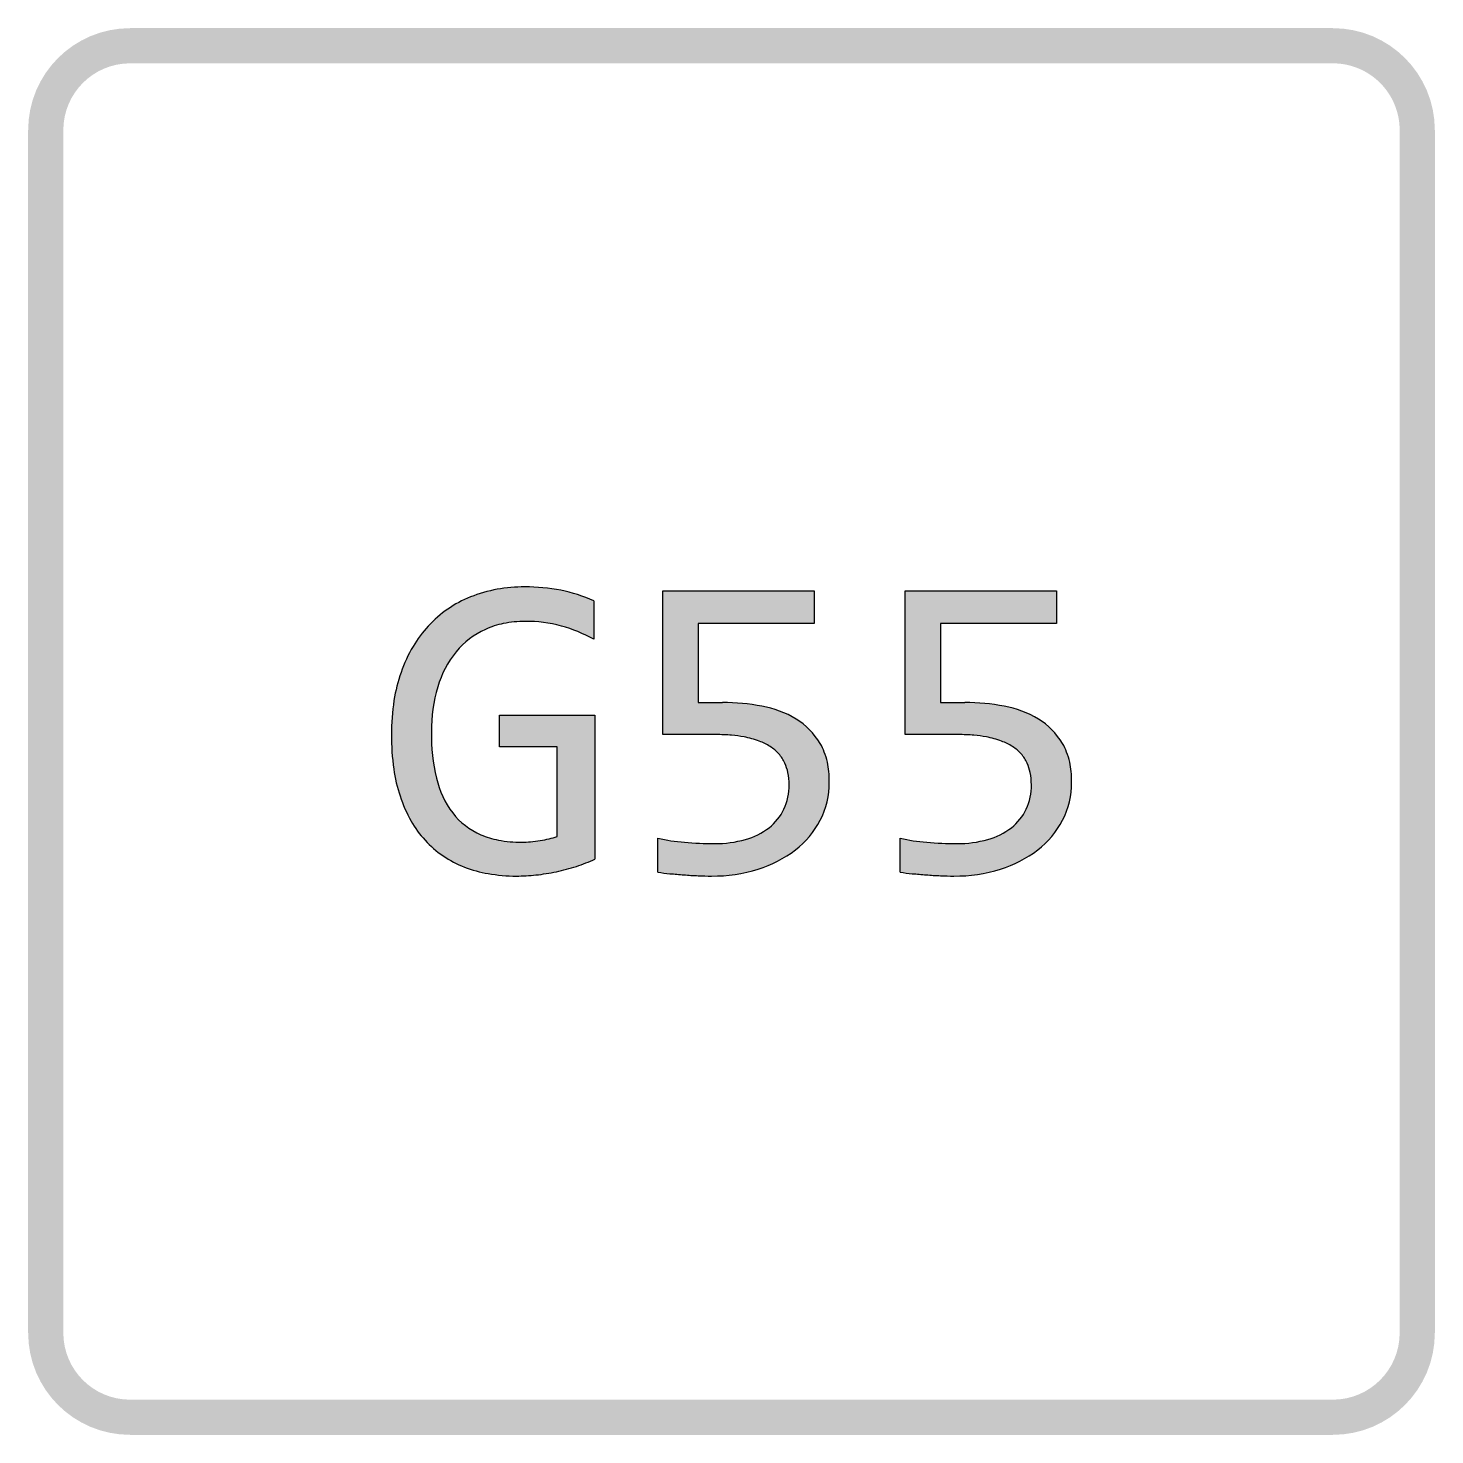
# Model space of a CAD drawing. Header units: millimetres. Extents: x -100 to 100, y -100 to 100.
import ezdxf

# ---------------------------------------------------------------- set-up
doc = ezdxf.new("R2010")
doc.units = ezdxf.units.MM
doc.layers.get('0').update_dxf_attribs({"color": 178, "lineweight": 25, "true_color": 0x000000})

msp = doc.modelspace()

# ---------------------------------------------------------------- hatches: boundary and pattern name
h = msp.add_hatch(color=256)
edge = h.paths.add_edge_path(flags=0)
edge.add_line((100, -85.50000000000003), (100, 85.49999999999997))
edge.add_arc((85.49999999999997, 85.49999999999997), 14.5, 0, 90)
edge.add_line((85.49999999999997, 99.99999999999997), (-85.50000000000003, 100))
edge.add_arc((-85.50000000000003, 85.49999999999997), 14.5, 90, 180)
edge.add_line((-100, 85.49999999999997), (-100, -85.50000000000003))
edge.add_arc((-85.50000000000003, -85.50000000000003), 14.5, 180, 270)
edge.add_line((-85.50000000000003, -100), (85.49999999999997, -100))
edge.add_arc((85.49999999999997, -85.50000000000003), 14.5, 270, 360)
edge = h.paths.add_edge_path(flags=0)
edge.add_arc((-85.50000000000003, 85.49999999999997), 9.5, 90.00000000000001, 180)
edge.add_line((-95.00000000000003, 85.49999999999997), (-95.00000000000003, -85.50000000000003))
edge.add_arc((-85.50000000000003, -85.50000000000003), 9.5, 180, 270)
edge.add_line((-85.50000000000003, -95.00000000000003), (85.49999999999997, -95.00000000000003))
edge.add_arc((85.49999999999997, -85.50000000000003), 9.5, 270, 360)
edge.add_line((94.99999999999997, -85.50000000000003), (94.99999999999997, 85.49999999999997))
edge.add_arc((85.49999999999997, 85.49999999999997), 9.5, 0, 90.00000000000001)
edge.add_line((85.49999999999997, 94.99999999999997), (-85.50000000000003, 94.99999999999997))
h = msp.add_hatch(color=256)
edge = h.paths.add_edge_path(flags=0)
edge.add_line((24.6751338944147, 20), (46.22065799540934, 20))
edge.add_line((46.22065799540934, 20), (46.22065799540934, 15.34812547819434))
edge.add_line((46.22065799540934, 15.34812547819434), (29.69426166794186, 15.34812547819434))
edge.add_line((29.69426166794186, 15.34812547819434), (29.69426166794186, 4.116296863045143))
edge.add_line((29.69426166794186, 4.116296863045143), (33.18316755929609, 4.116296863045143))
edge.add_arc((33.24051018248705, -25.67103533203852), 29.78738738924081, 79.27504819827169, 90.11029810306582, ccw=False)
edge.add_arc((36.2376073280625, -10.55806529446788), 14.3812782565277, 59.04614362563609, 79.80215599587348, ccw=False)
edge.add_arc((38.41377606075983, -6.782390402030449), 10.02430735001768, 30.372859920093617, 58.61308195807669, ccw=False)
edge.add_arc((40.25575944300245, -5.759682423741102), 7.918174952786675, 20.979130368546294, 30.72748661559939, ccw=False)
edge.add_arc((38.36879561629436, -6.483231490656295), 9.939104376477346, 12.280246152394284, 20.97913036854669, ccw=False)
edge.add_arc((36.85255765618435, -6.813277266081838), 11.49084783644578, 5.6841273142262025, 12.280246152395023, ccw=False)
edge.add_arc((32.89340971107939, -7.207345065034431), 15.46955891937203, 0, 5.684127314224895, ccw=False)
edge.add_arc((36.89037656078691, -7.346031282783448), 11.47343029193634, -27.390039466198687, 0.6925852396237815, ccw=False)
edge.add_arc((35.63338221542121, -6.599878857434295), 12.93304806874297, 307.70268137288423, 332.2368000833363, ccw=False)
edge.add_arc((33.27543894243557, -3.444998560069131), 16.87132739510133, 287.08795615246606, 307.4859496921567, ccw=False)
edge.add_arc((31.80385721446848, 1.024193335620193), 21.57583676718522, 269.5179690095391, 287.33596903342215, ccw=False)
edge.add_arc((31.69565337836082, 22.37627408560755), 42.92721656535756, 267.3481816046931, 269.9021488341675, ccw=False)
edge.add_arc((32.6575307580181, 45.48374418487688), 66.05453302811354, 265.673488966381, 267.4420804618245, ccw=False)
edge.add_arc((35.39426733542918, 81.80969990648634), 102.483432283938, 264.57229068283135, 265.6799164727604, ccw=False)
edge.add_arc((28.22825847247877, 7.27481266033519), 27.60503000365958, 261.12890280301366, 264.74589185615343, ccw=False)
edge.add_line((23.97123182861515, -20), (23.97123182861515, -15.16449885233359))
edge.add_arc((29.75959398948924, 9.88525687659222), 25.709830777045, 256.9887728694857, 265.518902605404)
edge.add_arc((32.0309414636246, 34.04204147672949), 49.9716552173392, 265.086608854138, 270.0227729746432)
edge.add_arc((32.25138198163732, -0.4586840091810824), 15.47222596791699, 269.257209010789, 285.7756744217497)
edge.add_arc((33.80204299334932, -5.86667206167945), 9.846381533824157, 285.6478075361008, 307.4822948180549)
edge.add_arc((35.29541237756138, -7.907942691817022), 7.318031953164944, 307.9293256480385, 334.5887469622059)
edge.add_arc((34.64822455171164, -7.699179327431023), 7.992685212909277, 335.2278393344883, 360.8930985006514)
edge.add_arc((33.59743233447564, -7.574598316755917), 9.042506456649082, 0, 11.08423771015279)
edge.add_arc((36.59758162354981, -6.986849502967926), 5.985327295258393, 11.08423771015243, 24.71920571554167)
edge.add_arc((37.22195599864497, -6.699415769187101), 5.297968937783454, 24.71920571554165, 41.50958822032143)
edge.add_arc((36.8790519078672, -7.002893996795295), 5.755879682475404, 41.5095882203213, 57.61362745401864)
edge.add_arc((35.56679109210044, -9.071773661292415), 8.205837134099115, 57.6136274540186, 69.8315721896927)
edge.add_arc((33.74645888073684, -14.02771722040638), 13.48551382125063, 69.8315721896923, 79.35520753241053)
edge.add_arc((33.03145038857402, -17.83188087997506), 17.35628871688172, 79.35520753241086, 85.24396029147252)
edge.add_arc((32.26503442999218, -27.04364062410116), 26.59987627827103, 85.24396029147196, 89.99999999999962)
edge.add_line((32.26503442999235, -0.4437643458301359), (24.6751338944147, -0.4437643458301466))
edge.add_line((24.6751338944147, -0.4437643458301466), (24.6751338944147, 20))
edge = h.paths.add_edge_path(flags=0)
edge.add_line((-19.59479724560061, 18.56159143075746), (-19.59479724560061, 13.14460596786535))
edge.add_arc((-30.31153350035709, -6.809122433495608), 22.64949697166121, 61.76067110275786, 74.30760279381708)
edge.add_arc((-29.15428567224663, -3.41307915407997), 19.06803130651919, 74.89528594092697, 90.5190058394567)
edge.add_arc((-29.32700841622037, -0.2330153068517227), 15.88718516148064, 89.99999999999991, 101.3099324740201)
edge.add_arc((-30.1666322407748, 3.965103815920655), 11.60592689599997, 101.3099324740203, 114.5504523892075)
edge.add_arc((-30.24907761438688, 4.003193817123808), 11.53717651514018, 114.2566227492785, 140.6163854565871)
edge.add_arc((-27.85941086457525, 2.242280030604366), 14.50233326051333, 141.2296773335981, 163.5442670202329)
edge.add_arc((-21.07102298772175, 0.1661496623532428), 21.60088328948844, 163.3635994008056, 180.6436648660336)
edge.add_arc((-15.74315106159138, -0.4016354246365768), 26.92935488932543, 179.3082379947867, 193.4306404174376)
edge.add_arc((-29.02027072398372, -3.638088447387961), 13.26377056294207, 193.1537855122562, 216.8020480144541)
edge.add_arc((-31.66435894112362, -5.403438349893078), 10.0905251348797, 217.769732855196, 246.754368953625)
edge.add_arc((-31.11953694535886, -4.391416889560251), 11.23587451899686, 246.2384305274355, 259.5893198404472)
edge.add_arc((-29.8166794185157, 2.699850506543349), 18.44583367410265, 259.5893198404473, 270)
edge.add_arc((-29.86651230217853, -1.832289695163906), 13.91378271211939, 270.2052080356695, 275.380196695757)
edge.add_arc((-30.39521486865641, 4.452308084676222), 20.22036447053827, 275.2019734567506, 279.0480592410527)
edge.add_arc((-29.75695825894832, 0.5736206750014787), 16.28957906330449, 278.9765128925067, 283.6433520555341)
edge.add_arc((-28.19007357520295, -5.684290537536116), 9.838765982280893, 283.3721440769829, 290.1703035602781)
edge.add_line((-24.79755164498853, -14.91966335118592), (-24.79755164498853, -2.188217291507272))
edge.add_line((-24.79755164498853, -2.188217291507272), (-32.96893649579189, -2.188217291507272))
edge.add_line((-32.96893649579189, -2.188217291507272), (-32.96893649579189, 2.310635042081103))
edge.add_line((-32.96893649579189, 2.310635042081103), (-19.41117061973986, 2.310635042081103))
edge.add_line((-19.41117061973986, 2.310635042081103), (-19.41117061973986, -18.13312930374905))
edge.add_arc((-29.73191539927659, 4.236283393107602), 24.63551089802333, 288.1484252080292, 294.7675394987216, ccw=False)
edge.add_arc((-30.36514511108935, 6.050697885173015), 26.55692674739492, 281.8654487839414, 288.2273348804553, ccw=False)
edge.add_arc((-30.86682503640486, 8.283094133329012), 28.84479387795395, 276.10973521222735, 281.9289096505361, ccw=False)
edge.add_arc((-30.63213118174859, 5.785368992139173), 26.3362969820413, 270.1095187529431, 276.1803961764531, ccw=False)
edge.add_arc((-30.58179035960212, 3.000798925852319), 23.55167880343457, 260.13419305691565, 269.99999999999994, ccw=False)
edge.add_arc((-31.63145323251228, -3.034762593381025), 17.42552217801139, 248.6595281117607, 260.13419305691565, ccw=False)
edge.add_arc((-32.6942850080052, -5.485529462914837), 14.75634536925008, 222.5024705928532, 249.0404377275427, ccw=False)
edge.add_arc((-32.63388288820003, -5.44394901656112), 14.82897286424869, 209.4437235998888, 222.4632382618401, ccw=False)
edge.add_arc((-28.17448893396226, -2.926724205409872), 19.94977506595184, 198.2250751113544, 209.4437235998888, ccw=False)
edge.add_arc((-26.03587057533504, -2.222544989764241), 22.2013427090851, 188.0878799745381, 198.2250751113545, ccw=False)
edge.add_arc((-13.51852530320601, -0.4437643458301483), 34.84444332724541, 180, 188.087879974538, ccw=False)
edge.add_arc((-16.8104172676437, -0.4437643458301772), 31.55255136280772, 171.1344872432035, 180, ccw=False)
edge.add_arc((-26.05455624583975, 0.9981290823113795), 22.1966354746479, 160.5599651718239, 171.1344872432036, ccw=False)
edge.add_arc((-26.77524434979884, 1.252489589591063), 21.4323772651063, 149.6447060899724, 160.5599651718239, ccw=False)
edge.add_arc((-30.66189764533107, 3.528700894613301), 16.92824452452432, 137.3579059707166, 149.6447060899721, ccw=False)
edge.add_arc((-31.00846590100086, 3.840530062009123), 16.46207168714001, 111.77709058344601, 137.3391473680049, ccw=False)
edge.add_arc((-29.63494477894949, 0.198178354550155), 20.35419695636977, 89.30546068878482, 111.5637145203348, ccw=False)
edge.add_arc((-29.27852603116074, -6.199181334096526), 26.7502861106411, 79.19117263000078, 90.23494566952871, ccw=False)
edge.add_arc((-28.10046017418621, 0.3040740879590764), 20.14157991264089, 65.02051476663968, 79.01364424655623, ccw=False)
edge = h.paths.add_edge_path(flags=0)
edge.add_arc((-1.559842010417897, -7.20734506503441), 15.46955891936969, 0, 5.684127314225577, ccw=False)
edge.add_arc((2.437124839287385, -7.346031282783473), 11.47343029193624, -27.390039466198914, 0.6925852396242931, ccw=False)
edge.add_arc((1.180130493921496, -6.599878857434215), 12.93304806874309, 307.70268137288434, 332.2368000833362, ccw=False)
edge.add_arc((-1.177812779064037, -3.444998560069225), 16.87132739510124, 287.0879561524662, 307.48594969215685, ccw=False)
edge.add_arc((-2.649394507031016, 1.024193335619799), 21.57583676718481, 269.51796900953883, 287.33596903342215, ccw=False)
edge.add_arc((-2.757598343139446, 22.3762740856062), 42.9272165653562, 267.3481816046939, 269.90214883416843, ccw=False)
edge.add_arc((-1.795720963481738, 45.48374418487155), 66.05453302810821, 265.6734889663809, 267.4420804618245, ccw=False)
edge.add_arc((0.9410156139279717, 81.8096999064661), 102.4834322839177, 264.5722906828311, 265.6799164727604, ccw=False)
edge.add_arc((-6.224993249021212, 7.274812660332227), 27.60503000365659, 261.12890280301343, 264.74589185615366, ccw=False)
edge.add_line((-10.48201989288448, -20), (-10.48201989288447, -15.16449885233359))
edge.add_arc((-4.693657732010346, 9.885256876592145), 25.70983077704494, 256.9887728694856, 265.5189026054039)
edge.add_arc((-2.422310257875066, 34.04204147672819), 49.97165521733789, 265.0866088541379, 270.0227729746433)
edge.add_arc((-2.201869739862286, -0.4586840091812903), 15.4722259679168, 269.257209010789, 285.7756744217499)
edge.add_arc((-0.6512087281501975, -5.866672061679692), 9.8463815338239, 285.6478075361005, 307.4822948180553)
edge.add_arc((0.8421606560617461, -7.907942691817015), 7.318031953164954, 307.9293256480385, 334.5887469622059)
edge.add_arc((0.1949728302121381, -7.699179327431058), 7.992685212909154, 335.2278393344882, 360.893098500651)
edge.add_arc((-0.8558193870243738, -7.574598316755923), 9.042506456649468, 0, 11.08423771015246)
edge.add_arc((2.144329902050191, -6.986849502967917), 5.985327295258395, 11.08423771015243, 24.71920571554162)
edge.add_arc((2.768704277145374, -6.699415769187075), 5.29796893778342, 24.71920571554158, 41.50958822032146)
edge.add_arc((2.425800186367634, -7.002893996795245), 5.755879682475334, 41.50958822032131, 57.61362745401872)
edge.add_arc((1.113539370600633, -9.071773661292795), 8.20583713409954, 57.61362745401882, 69.83157218969248)
edge.add_arc((-0.7067928407627182, -14.02771722040634), 13.48551382125057, 69.83157218969258, 79.3552075324107)
edge.add_arc((-1.421801332925619, -17.83188087997474), 17.3562887168814, 79.35520753241056, 85.24396029147229)
edge.add_arc((-2.188217291507298, -27.0436406241014), 26.59987627827125, 85.24396029147226, 89.99999999999994)
edge.add_line((-2.188217291507267, -0.4437643458301537), (-9.778117827084927, -0.4437643458301466))
edge.add_line((-9.778117827084927, -0.4437643458301466), (-9.778117827084927, 20))
edge.add_line((-9.778117827084927, 20), (11.76740627390971, 20))
edge.add_line((11.76740627390971, 20), (11.76740627390971, 15.34812547819434))
edge.add_line((11.76740627390971, 15.34812547819434), (-4.758990053557767, 15.34812547819434))
edge.add_line((-4.758990053557767, 15.34812547819434), (-4.758990053557767, 4.116296863045143))
edge.add_line((-4.758990053557767, 4.116296863045143), (-1.270084162203517, 4.116296863045143))
edge.add_arc((-1.212741539012473, -25.67103533203747), 29.78738738923976, 79.27504819827158, 90.1102981030661, ccw=False)
edge.add_arc((1.784355606562926, -10.55806529446772), 14.38127825652754, 59.04614362563598, 79.8021559958737, ccw=False)
edge.add_arc((3.960524339260308, -6.782390402030362), 10.02430735001755, 30.372859920093617, 58.613081958076975, ccw=False)
edge.add_arc((5.802507721503223, -5.759682423740941), 7.918174952786259, 20.979130368546294, 30.7274866155999, ccw=False)
edge.add_arc((3.915543894794835, -6.483231490656189), 9.939104376477221, 12.280246152393886, 20.979130368546407, ccw=False)
edge.add_arc((2.399305934682891, -6.813277266082034), 11.49084783644761, 5.684127314226089, 12.280246152393886, ccw=False)

# ---------------------------------------------------------------- linework, layer by layer
for p, q in [((-19.59479724560061, 18.56159143075746), (-19.59479724560061, 13.14460596786535)), ((-9.778117827084927, -0.4437643458301466), (-9.778117827084927, 20)), ((-9.778117827084927, 20), (11.76740627390971, 20)), ((11.76740627390971, 20), (11.76740627390971, 15.34812547819434)), ((24.6751338944147, -0.4437643458301466), (24.6751338944147, 20)), ((24.6751338944147, 20), (46.22065799540934, 20)), ((46.22065799540934, 20), (46.22065799540934, 15.34812547819434)), ((11.76740627390971, 15.34812547819434), (-4.758990053557767, 15.34812547819434)), ((-4.758990053557767, 15.34812547819434), (-4.758990053557767, 4.116296863045143)), ((46.22065799540934, 15.34812547819434), (29.69426166794186, 15.34812547819434)), ((29.69426166794186, 15.34812547819434), (29.69426166794186, 4.116296863045143)), ((-4.758990053557767, 4.116296863045143), (-1.270084162203517, 4.116296863045143)), ((29.69426166794186, 4.116296863045143), (33.18316755929609, 4.116296863045143)), ((-32.96893649579189, -2.188217291507272), (-32.96893649579189, 2.310635042081103)), ((-32.96893649579189, 2.310635042081103), (-19.41117061973986, 2.310635042081103)), ((-19.41117061973986, 2.310635042081103), (-19.41117061973986, -18.13312930374905)), ((-2.188217291507267, -0.4437643458301501), (-9.778117827084927, -0.4437643458301466)), ((32.26503442999235, -0.4437643458301395), (24.6751338944147, -0.4437643458301466)), ((-24.79755164498853, -2.188217291507272), (-32.96893649579189, -2.188217291507272)), ((-24.79755164498852, -14.91966335118592), (-24.79755164498853, -2.188217291507272)), ((-10.48201989288447, -20), (-10.48201989288447, -15.16449885233359)), ((23.97123182861515, -20), (23.97123182861515, -15.16449885233359))]:
    msp.add_line(p, q)
for centre, radius, start, end in [((-29.63494477894949, 0.198178354550155), 20.35419695636977, 89.3054606887848, 111.5637145203348), ((-29.27852603116074, -6.199181334096526), 26.7502861106411, 79.19117263000082, 90.23494566952871), ((-28.10046017418621, 0.3040740879590764), 20.14157991264089, 65.0205147666397, 79.0136442465562), ((-31.00846590100086, 3.840530062009123), 16.46207168714001, 111.777090583446, 137.3391473680049), ((-30.66189764533107, 3.528700894613301), 16.92824452452432, 137.3579059707166, 149.6447060899721), ((-30.24907761438688, 4.003193817123808), 11.53717651514018, 114.2566227492785, 140.6163854565871), ((-30.1666322407748, 3.965103815920655), 11.60592689599997, 101.3099324740203, 114.5504523892075), ((-29.32700841622037, -0.2330153068517227), 15.88718516148064, 89.99999999999991, 101.3099324740201), ((-29.15428567224663, -3.41307915407997), 19.06803130651919, 74.89528594092697, 90.5190058394567), ((-30.31153350035709, -6.809122433495608), 22.64949697166121, 61.76067110275786, 74.30760279381708), ((-26.77524434979884, 1.252489589591063), 21.4323772651063, 149.6447060899724, 160.5599651718239), ((-27.85941086457525, 2.242280030604366), 14.50233326051333, 141.2296773335981, 163.5442670202329), ((-26.05455624583975, 0.9981290823113795), 22.1966354746479, 160.5599651718239, 171.1344872432036), ((-21.07102298772175, 0.1661496623532428), 21.60088328948844, 163.3635994008056, 180.6436648660336), ((-16.8104172676437, -0.4437643458301772), 31.55255136280772, 171.1344872432035, 180), ((-1.212741539012473, -25.67103533203747), 29.78738738923976, 79.27504819827158, 90.11029810306603), ((33.24051018248705, -25.67103533203852), 29.78738738924081, 79.27504819827175, 90.11029810306586), ((1.784355606562926, -10.55806529446772), 14.38127825652754, 59.04614362563601, 79.80215599587366), ((36.2376073280625, -10.55806529446788), 14.3812782565277, 59.04614362563613, 79.80215599587355), ((3.960524339260308, -6.782390402030362), 10.02430735001755, 30.37285992009351, 58.613081958077), ((38.41377606075983, -6.782390402030449), 10.02430735001768, 30.37285992009365, 58.61308195807675), ((-13.51852530320601, -0.4437643458301483), 34.84444332724541, 180, 188.087879974538), ((-15.74315106159138, -0.4016354246365768), 26.92935488932543, 179.3082379947867, 193.4306404174376), ((-2.188217291507298, -27.0436406241014), 26.59987627827125, 85.24396029147226, 89.99999999999994), ((-1.421801332925619, -17.83188087997474), 17.3562887168814, 79.35520753241056, 85.24396029147229), ((-0.7067928407627182, -14.02771722040634), 13.48551382125057, 69.83157218969258, 79.3552075324107), ((1.113539370600633, -9.071773661292795), 8.20583713409954, 57.61362745401882, 69.83157218969248), ((5.802507721503223, -5.759682423740941), 7.918174952786259, 20.97913036854625, 30.72748661559985), ((32.26503442999218, -27.04364062410116), 26.59987627827103, 85.24396029147196, 89.99999999999962), ((33.03145038857402, -17.83188087997506), 17.35628871688172, 79.35520753241086, 85.24396029147252), ((33.74645888073684, -14.02771722040638), 13.48551382125063, 69.8315721896923, 79.35520753241053), ((35.56679109210044, -9.071773661292415), 8.205837134099115, 57.6136274540186, 69.8315721896927), ((40.25575944300245, -5.759682423741102), 7.918174952786675, 20.97913036854627, 30.72748661559942), ((2.425800186367634, -7.002893996795245), 5.755879682475334, 41.50958822032131, 57.61362745401872), ((2.768704277145374, -6.699415769187075), 5.29796893778342, 24.71920571554158, 41.50958822032146), ((3.915543894794835, -6.483231490656189), 9.939104376477221, 12.28024615239386, 20.97913036854636), ((36.8790519078672, -7.002893996795295), 5.755879682475404, 41.5095882203213, 57.61362745401864), ((37.22195599864497, -6.699415769187101), 5.297968937783454, 24.71920571554165, 41.50958822032143), ((38.36879561629436, -6.483231490656295), 9.939104376477346, 12.28024615239431, 20.97913036854666), ((-26.03587057533504, -2.222544989764241), 22.2013427090851, 188.0878799745381, 198.2250751113546), ((2.144329902050191, -6.986849502967917), 5.985327295258395, 11.08423771015243, 24.71920571554162), ((-0.8558193870243738, -7.574598316755923), 9.042506456649468, 0, 11.08423771015246), ((2.399305934682891, -6.813277266082034), 11.49084783644761, 5.68412731422609, 12.28024615239392), ((-1.559842010417897, -7.20734506503441), 15.46955891936969, 0, 5.684127314225576), ((36.59758162354981, -6.986849502967926), 5.985327295258393, 11.08423771015243, 24.71920571554167), ((33.59743233447564, -7.574598316755917), 9.042506456649082, 0, 11.08423771015279), ((36.85255765618435, -6.813277266081838), 11.49084783644578, 5.684127314226219, 12.28024615239491), ((32.89340971107939, -7.207345065034431), 15.46955891937203, 0, 5.684127314224934), ((-29.02027072398372, -3.638088447387961), 13.26377056294207, 193.1537855122562, 216.8020480144541), ((0.1949728302121381, -7.699179327431058), 7.992685212909154, 335.2278393344882, 0.8930985006510286), ((2.437124839287385, -7.346031282783473), 11.47343029193624, 332.6099605338011, 0.6925852396243408), ((34.64822455171164, -7.699179327431023), 7.992685212909277, 335.2278393344883, 0.8930985006514367), ((36.89037656078691, -7.346031282783448), 11.47343029193634, 332.6099605338013, 0.6925852396238146), ((-28.17448893396226, -2.926724205409872), 19.94977506595184, 198.2250751113544, 209.4437235998888), ((-31.66435894112362, -5.403438349893078), 10.0905251348797, 217.769732855196, 246.754368953625), ((0.8421606560617461, -7.907942691817015), 7.318031953164954, 307.9293256480385, 334.5887469622059), ((35.29541237756138, -7.907942691817022), 7.318031953164944, 307.9293256480385, 334.5887469622059), ((-32.63388288820003, -5.44394901656112), 14.82897286424869, 209.4437235998888, 222.4632382618401), ((-0.6512087281501975, -5.866672061679692), 9.8463815338239, 285.6478075361005, 307.4822948180553), ((1.180130493921496, -6.599878857434215), 12.93304806874309, 307.7026813728843, 332.2368000833362), ((33.80204299334932, -5.86667206167945), 9.846381533824157, 285.6478075361008, 307.4822948180549), ((35.63338221542121, -6.599878857434295), 12.93304806874297, 307.7026813728843, 332.2368000833363), ((-32.6942850080052, -5.485529462914837), 14.75634536925008, 222.5024705928532, 249.0404377275427), ((-31.11953694535886, -4.391416889560251), 11.23587451899686, 246.2384305274355, 259.5893198404472), ((-29.8166794185157, 2.699850506543349), 18.44583367410265, 259.5893198404473, 270), ((-29.86651230217853, -1.832289695163906), 13.91378271211939, 270.2052080356695, 275.380196695757), ((-30.39521486865641, 4.452308084676222), 20.22036447053827, 275.2019734567506, 279.0480592410527), ((-29.75695825894832, 0.5736206750014787), 16.28957906330449, 278.9765128925067, 283.6433520555341), ((-28.19007357520295, -5.684290537536116), 9.838765982280893, 283.3721440769829, 290.1703035602781), ((-4.693657732010346, 9.885256876592145), 25.70983077704494, 256.9887728694856, 265.5189026054039), ((-2.422310257875066, 34.04204147672819), 49.97165521733789, 265.0866088541379, 270.0227729746433), ((-2.201869739862286, -0.4586840091812903), 15.4722259679168, 269.257209010789, 285.7756744217499), ((29.75959398948924, 9.88525687659222), 25.709830777045, 256.9887728694857, 265.518902605404), ((32.0309414636246, 34.04204147672949), 49.9716552173392, 265.086608854138, 270.0227729746432), ((32.25138198163732, -0.4586840091810824), 15.47222596791699, 269.257209010789, 285.7756744217497), ((-1.177812779064037, -3.444998560069225), 16.87132739510124, 287.0879561524662, 307.4859496921569), ((33.27543894243557, -3.444998560069131), 16.87132739510133, 287.0879561524661, 307.4859496921567), ((-31.63145323251228, -3.034762593381025), 17.42552217801139, 248.6595281117607, 260.1341930569156), ((-30.86682503640486, 8.283094133329012), 28.84479387795395, 276.1097352122273, 281.9289096505361), ((-30.36514511108935, 6.050697885173015), 26.55692674739492, 281.8654487839414, 288.2273348804553), ((-29.73191539927659, 4.236283393107602), 24.63551089802333, 288.1484252080292, 294.7675394987216), ((-6.224993249021212, 7.274812660332227), 27.60503000365659, 261.1289028030134, 264.7458918561537), ((-2.649394507031016, 1.024193335619799), 21.57583676718481, 269.5179690095388, 287.3359690334221), ((28.22825847247877, 7.27481266033519), 27.60503000365958, 261.1289028030137, 264.7458918561534), ((31.80385721446848, 1.024193335620193), 21.57583676718522, 269.5179690095391, 287.3359690334221), ((-30.58179035960212, 3.000798925852319), 23.55167880343457, 260.1341930569156, 269.9999999999999), ((-30.63213118174859, 5.785368992139173), 26.3362969820413, 270.1095187529431, 276.1803961764531), ((0.9410156139279717, 81.8096999064661), 102.4834322839177, 264.5722906828311, 265.6799164727605), ((-1.795720963481738, 45.48374418487155), 66.05453302810821, 265.6734889663808, 267.4420804618244), ((-2.757598343139446, 22.3762740856062), 42.9272165653562, 267.3481816046939, 269.9021488341685), ((35.39426733542918, 81.80969990648634), 102.483432283938, 264.5722906828314, 265.6799164727604), ((32.6575307580181, 45.48374418487688), 66.05453302811354, 265.673488966381, 267.4420804618245), ((31.69565337836082, 22.37627408560755), 42.92721656535756, 267.3481816046931, 269.9021488341675)]:
    msp.add_arc(centre, radius, start, end)

doc.saveas('drawing.dxf')
